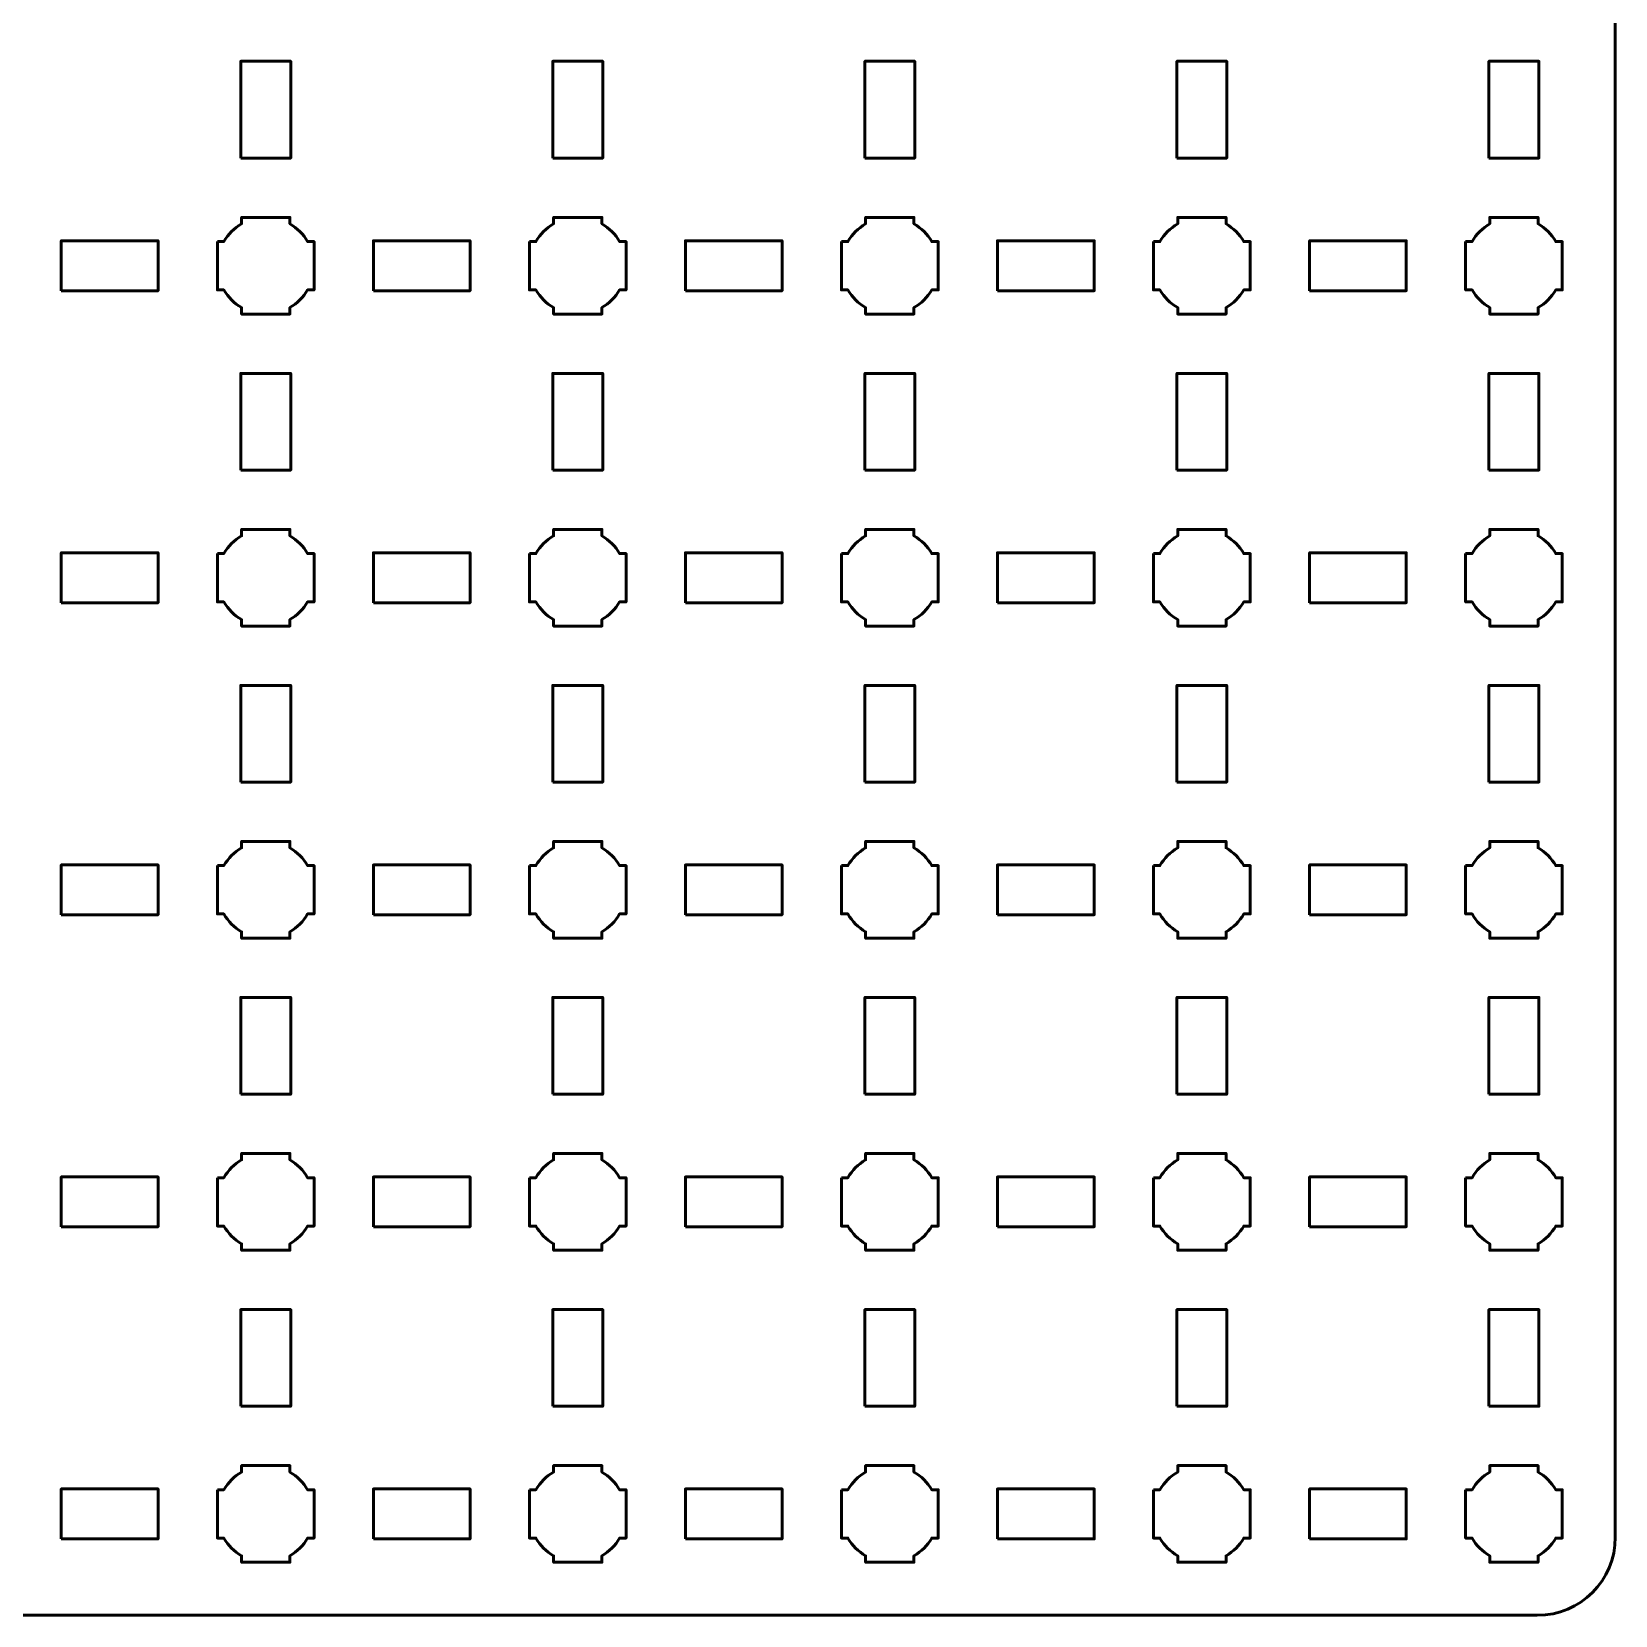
# Model space of a CAD drawing. Header units: centimetres. Extents: x -31.1 to 10.2, y -35.5 to 5.8.
# Drawn here: x 0 to 10.15, y -35.5 to -25.35 of the extents above; entities that cross this region are included whole.
import ezdxf

# ---------------------------------------------------------------- set-up
doc = ezdxf.new("R2010")
doc.units = ezdxf.units.CM
doc.header["$MEASUREMENT"] = 0
doc.layers.add('Layer 1', color=7, linetype='Continuous')

msp = doc.modelspace()

# ---------------------------------------------------------------- linework, layer by layer
at = {"layer": 'Layer 1', "color": 250, "lineweight": 53}
for points in [[(1.34, -26.16), (1.66, -26.16), (1.66, -25.54), (1.34, -25.54), (1.34, -26.16)], [(3.34, -26.16), (3.66, -26.16), (3.66, -25.54), (3.34, -25.54), (3.34, -26.16)], [(5.34, -26.16), (5.66, -26.16), (5.66, -25.54), (5.34, -25.54), (5.34, -26.16)], [(7.34, -26.16), (7.66, -26.16), (7.66, -25.54), (7.34, -25.54), (7.34, -26.16)], [(9.34, -26.16), (9.66, -26.16), (9.66, -25.54), (9.34, -25.54), (9.34, -26.16)], [(0.19, -27.01), (0.81, -27.01), (0.81, -26.69), (0.19, -26.69), (0.19, -27.01)], [(2.19, -27.01), (2.81, -27.01), (2.81, -26.69), (2.19, -26.69), (2.19, -27.01)], [(4.19, -27.01), (4.81, -27.01), (4.81, -26.69), (4.19, -26.69), (4.19, -27.01)], [(6.19, -27.01), (6.81, -27.01), (6.81, -26.69), (6.19, -26.69), (6.19, -27.01)], [(8.19, -27.01), (8.81, -27.01), (8.81, -26.69), (8.19, -26.69), (8.19, -27.01)], [(1.34, -28.16), (1.66, -28.16), (1.66, -27.54), (1.34, -27.54), (1.34, -28.16)], [(3.34, -28.16), (3.66, -28.16), (3.66, -27.54), (3.34, -27.54), (3.34, -28.16)], [(5.34, -28.16), (5.66, -28.16), (5.66, -27.54), (5.34, -27.54), (5.34, -28.16)], [(7.34, -28.16), (7.66, -28.16), (7.66, -27.54), (7.34, -27.54), (7.34, -28.16)], [(9.34, -28.16), (9.66, -28.16), (9.66, -27.54), (9.34, -27.54), (9.34, -28.16)], [(0.19, -29.01), (0.81, -29.01), (0.81, -28.69), (0.19, -28.69), (0.19, -29.01)], [(2.19, -29.01), (2.81, -29.01), (2.81, -28.69), (2.19, -28.69), (2.19, -29.01)], [(4.19, -29.01), (4.81, -29.01), (4.81, -28.69), (4.19, -28.69), (4.19, -29.01)], [(6.19, -29.01), (6.81, -29.01), (6.81, -28.69), (6.19, -28.69), (6.19, -29.01)], [(8.19, -29.01), (8.81, -29.01), (8.81, -28.69), (8.19, -28.69), (8.19, -29.01)], [(1.34, -30.16), (1.66, -30.16), (1.66, -29.54), (1.34, -29.54), (1.34, -30.16)], [(3.34, -30.16), (3.66, -30.16), (3.66, -29.54), (3.34, -29.54), (3.34, -30.16)], [(5.34, -30.16), (5.66, -30.16), (5.66, -29.54), (5.34, -29.54), (5.34, -30.16)], [(7.34, -30.16), (7.66, -30.16), (7.66, -29.54), (7.34, -29.54), (7.34, -30.16)], [(9.34, -30.16), (9.66, -30.16), (9.66, -29.54), (9.34, -29.54), (9.34, -30.16)], [(0.19, -31.01), (0.81, -31.01), (0.81, -30.69), (0.19, -30.69), (0.19, -31.01)], [(2.19, -31.01), (2.81, -31.01), (2.81, -30.69), (2.19, -30.69), (2.19, -31.01)], [(4.19, -31.01), (4.81, -31.01), (4.81, -30.69), (4.19, -30.69), (4.19, -31.01)], [(6.19, -31.01), (6.81, -31.01), (6.81, -30.69), (6.19, -30.69), (6.19, -31.01)], [(8.19, -31.01), (8.81, -31.01), (8.81, -30.69), (8.19, -30.69), (8.19, -31.01)], [(1.34, -32.16), (1.66, -32.16), (1.66, -31.54), (1.34, -31.54), (1.34, -32.16)], [(3.34, -32.16), (3.66, -32.16), (3.66, -31.54), (3.34, -31.54), (3.34, -32.16)], [(5.34, -32.16), (5.66, -32.16), (5.66, -31.54), (5.34, -31.54), (5.34, -32.16)], [(7.34, -32.16), (7.66, -32.16), (7.66, -31.54), (7.34, -31.54), (7.34, -32.16)], [(9.34, -32.16), (9.66, -32.16), (9.66, -31.54), (9.34, -31.54), (9.34, -32.16)], [(0.19, -33.01), (0.81, -33.01), (0.81, -32.69), (0.19, -32.69), (0.19, -33.01)], [(2.19, -33.01), (2.81, -33.01), (2.81, -32.69), (2.19, -32.69), (2.19, -33.01)], [(4.19, -33.01), (4.81, -33.01), (4.81, -32.69), (4.19, -32.69), (4.19, -33.01)], [(6.19, -33.01), (6.81, -33.01), (6.81, -32.69), (6.19, -32.69), (6.19, -33.01)], [(8.19, -33.01), (8.81, -33.01), (8.81, -32.69), (8.19, -32.69), (8.19, -33.01)], [(1.34, -34.16), (1.66, -34.16), (1.66, -33.54), (1.34, -33.54), (1.34, -34.16)], [(3.34, -34.16), (3.66, -34.16), (3.66, -33.54), (3.34, -33.54), (3.34, -34.16)], [(5.34, -34.16), (5.66, -34.16), (5.66, -33.54), (5.34, -33.54), (5.34, -34.16)], [(7.34, -34.16), (7.66, -34.16), (7.66, -33.54), (7.34, -33.54), (7.34, -34.16)], [(9.34, -34.16), (9.66, -34.16), (9.66, -33.54), (9.34, -33.54), (9.34, -34.16)], [(0.19, -35.01), (0.81, -35.01), (0.81, -34.69), (0.19, -34.69), (0.19, -35.01)], [(2.19, -35.01), (2.81, -35.01), (2.81, -34.69), (2.19, -34.69), (2.19, -35.01)], [(4.19, -35.01), (4.81, -35.01), (4.81, -34.69), (4.19, -34.69), (4.19, -35.01)], [(6.19, -35.01), (6.81, -35.01), (6.81, -34.69), (6.19, -34.69), (6.19, -35.01)], [(8.19, -35.01), (8.81, -35.01), (8.81, -34.69), (8.19, -34.69), (8.19, -35.01)]]:
    msp.add_lwpolyline(points, close=True, dxfattribs=at)
msp.add_open_spline([(-31.15, -35), (-31.15, -35), (-31.15, 5.3), (-31.15, 5.3), (-31.15, 5.3), (-31.15, 5.57609), (-30.92609, 5.8), (-30.65, 5.8), (-30.65, 5.8), (-30.65, 5.8), (9.65, 5.8), (9.65, 5.8), (9.65, 5.8), (9.92609, 5.8), (10.15, 5.57609), (10.15, 5.3), (10.15, 5.3), (10.15, 5.3), (10.15, -35), (10.15, -35), (10.15, -35), (10.15, -35.27609), (9.92609, -35.5), (9.65, -35.5), (9.65, -35.5), (9.65, -35.5), (-30.65, -35.5), (-30.65, -35.5), (-30.65, -35.5), (-30.92609, -35.5), (-31.15, -35.27609), (-31.15, -35)], degree=3, knots=[0, 0, 0, 0, 0.125, 0.125, 0.125, 0.125, 0.25, 0.25, 0.25, 0.25, 0.375, 0.375, 0.375, 0.375, 0.5, 0.5, 0.5, 0.5, 0.625, 0.625, 0.625, 0.625, 0.75, 0.75, 0.75, 0.75, 0.875, 0.875, 0.875, 0.875, 1, 1, 1, 1], dxfattribs=at)
at = {"layer": 'Layer 1', "lineweight": 53}
for points in [[(1.19, -26.695), (1.19, -26.695), (1.23149, -26.695), (1.23149, -26.695), (1.23149, -26.695), (1.25872, -26.64795), (1.29795, -26.60872), (1.345, -26.58149), (1.345, -26.58149), (1.345, -26.58149), (1.345, -26.54), (1.345, -26.54), (1.345, -26.54), (1.345, -26.54), (1.5, -26.54), (1.5, -26.54), (1.5, -26.54), (1.5, -26.54), (1.655, -26.54), (1.655, -26.54), (1.655, -26.54), (1.655, -26.54), (1.655, -26.58149), (1.655, -26.58149), (1.655, -26.58149), (1.70205, -26.60872), (1.74128, -26.64795), (1.76851, -26.695), (1.76851, -26.695), (1.76851, -26.695), (1.81, -26.695), (1.81, -26.695), (1.81, -26.695), (1.81, -26.695), (1.81, -26.85), (1.81, -26.85), (1.81, -26.85), (1.81, -26.85), (1.81, -27.005), (1.81, -27.005), (1.81, -27.005), (1.81, -27.005), (1.76851, -27.005), (1.76851, -27.005), (1.76851, -27.005), (1.74128, -27.05205), (1.70205, -27.09128), (1.655, -27.11851), (1.655, -27.11851), (1.655, -27.11851), (1.655, -27.16), (1.655, -27.16), (1.655, -27.16), (1.655, -27.16), (1.5, -27.16), (1.5, -27.16), (1.5, -27.16), (1.5, -27.16), (1.345, -27.16), (1.345, -27.16), (1.345, -27.16), (1.345, -27.16), (1.345, -27.11851), (1.345, -27.11851), (1.345, -27.11851), (1.29795, -27.09128), (1.25872, -27.05205), (1.23149, -27.005), (1.23149, -27.005), (1.23149, -27.005), (1.19, -27.005), (1.19, -27.005), (1.19, -27.005), (1.19, -27.005), (1.19, -26.85), (1.19, -26.85), (1.19, -26.85), (1.19, -26.85), (1.19, -26.695), (1.19, -26.695)], [(3.19, -26.695), (3.19, -26.695), (3.23149, -26.695), (3.23149, -26.695), (3.23149, -26.695), (3.25872, -26.64795), (3.29795, -26.60872), (3.345, -26.58149), (3.345, -26.58149), (3.345, -26.58149), (3.345, -26.54), (3.345, -26.54), (3.345, -26.54), (3.345, -26.54), (3.5, -26.54), (3.5, -26.54), (3.5, -26.54), (3.5, -26.54), (3.655, -26.54), (3.655, -26.54), (3.655, -26.54), (3.655, -26.54), (3.655, -26.58149), (3.655, -26.58149), (3.655, -26.58149), (3.70205, -26.60872), (3.74128, -26.64795), (3.76851, -26.695), (3.76851, -26.695), (3.76851, -26.695), (3.81, -26.695), (3.81, -26.695), (3.81, -26.695), (3.81, -26.695), (3.81, -26.85), (3.81, -26.85), (3.81, -26.85), (3.81, -26.85), (3.81, -27.005), (3.81, -27.005), (3.81, -27.005), (3.81, -27.005), (3.76851, -27.005), (3.76851, -27.005), (3.76851, -27.005), (3.74128, -27.05205), (3.70205, -27.09128), (3.655, -27.11851), (3.655, -27.11851), (3.655, -27.11851), (3.655, -27.16), (3.655, -27.16), (3.655, -27.16), (3.655, -27.16), (3.5, -27.16), (3.5, -27.16), (3.5, -27.16), (3.5, -27.16), (3.345, -27.16), (3.345, -27.16), (3.345, -27.16), (3.345, -27.16), (3.345, -27.11851), (3.345, -27.11851), (3.345, -27.11851), (3.29795, -27.09128), (3.25872, -27.05205), (3.23149, -27.005), (3.23149, -27.005), (3.23149, -27.005), (3.19, -27.005), (3.19, -27.005), (3.19, -27.005), (3.19, -27.005), (3.19, -26.85), (3.19, -26.85), (3.19, -26.85), (3.19, -26.85), (3.19, -26.695), (3.19, -26.695)], [(5.19, -26.695), (5.19, -26.695), (5.23149, -26.695), (5.23149, -26.695), (5.23149, -26.695), (5.25872, -26.64795), (5.29795, -26.60872), (5.345, -26.58149), (5.345, -26.58149), (5.345, -26.58149), (5.345, -26.54), (5.345, -26.54), (5.345, -26.54), (5.345, -26.54), (5.5, -26.54), (5.5, -26.54), (5.5, -26.54), (5.5, -26.54), (5.655, -26.54), (5.655, -26.54), (5.655, -26.54), (5.655, -26.54), (5.655, -26.58149), (5.655, -26.58149), (5.655, -26.58149), (5.70205, -26.60872), (5.74128, -26.64795), (5.76851, -26.695), (5.76851, -26.695), (5.76851, -26.695), (5.81, -26.695), (5.81, -26.695), (5.81, -26.695), (5.81, -26.695), (5.81, -26.85), (5.81, -26.85), (5.81, -26.85), (5.81, -26.85), (5.81, -27.005), (5.81, -27.005), (5.81, -27.005), (5.81, -27.005), (5.76851, -27.005), (5.76851, -27.005), (5.76851, -27.005), (5.74128, -27.05205), (5.70205, -27.09128), (5.655, -27.11851), (5.655, -27.11851), (5.655, -27.11851), (5.655, -27.16), (5.655, -27.16), (5.655, -27.16), (5.655, -27.16), (5.5, -27.16), (5.5, -27.16), (5.5, -27.16), (5.5, -27.16), (5.345, -27.16), (5.345, -27.16), (5.345, -27.16), (5.345, -27.16), (5.345, -27.11851), (5.345, -27.11851), (5.345, -27.11851), (5.29795, -27.09128), (5.25872, -27.05205), (5.23149, -27.005), (5.23149, -27.005), (5.23149, -27.005), (5.19, -27.005), (5.19, -27.005), (5.19, -27.005), (5.19, -27.005), (5.19, -26.85), (5.19, -26.85), (5.19, -26.85), (5.19, -26.85), (5.19, -26.695), (5.19, -26.695)], [(7.19, -26.695), (7.19, -26.695), (7.23149, -26.695), (7.23149, -26.695), (7.23149, -26.695), (7.25872, -26.64795), (7.29795, -26.60872), (7.345, -26.58149), (7.345, -26.58149), (7.345, -26.58149), (7.345, -26.54), (7.345, -26.54), (7.345, -26.54), (7.345, -26.54), (7.5, -26.54), (7.5, -26.54), (7.5, -26.54), (7.5, -26.54), (7.655, -26.54), (7.655, -26.54), (7.655, -26.54), (7.655, -26.54), (7.655, -26.58149), (7.655, -26.58149), (7.655, -26.58149), (7.70205, -26.60872), (7.74128, -26.64795), (7.76851, -26.695), (7.76851, -26.695), (7.76851, -26.695), (7.81, -26.695), (7.81, -26.695), (7.81, -26.695), (7.81, -26.695), (7.81, -26.85), (7.81, -26.85), (7.81, -26.85), (7.81, -26.85), (7.81, -27.005), (7.81, -27.005), (7.81, -27.005), (7.81, -27.005), (7.76851, -27.005), (7.76851, -27.005), (7.76851, -27.005), (7.74128, -27.05205), (7.70205, -27.09128), (7.655, -27.11851), (7.655, -27.11851), (7.655, -27.11851), (7.655, -27.16), (7.655, -27.16), (7.655, -27.16), (7.655, -27.16), (7.5, -27.16), (7.5, -27.16), (7.5, -27.16), (7.5, -27.16), (7.345, -27.16), (7.345, -27.16), (7.345, -27.16), (7.345, -27.16), (7.345, -27.11851), (7.345, -27.11851), (7.345, -27.11851), (7.29795, -27.09128), (7.25872, -27.05205), (7.23149, -27.005), (7.23149, -27.005), (7.23149, -27.005), (7.19, -27.005), (7.19, -27.005), (7.19, -27.005), (7.19, -27.005), (7.19, -26.85), (7.19, -26.85), (7.19, -26.85), (7.19, -26.85), (7.19, -26.695), (7.19, -26.695)], [(9.19, -26.695), (9.19, -26.695), (9.23149, -26.695), (9.23149, -26.695), (9.23149, -26.695), (9.25872, -26.64795), (9.29795, -26.60872), (9.345, -26.58149), (9.345, -26.58149), (9.345, -26.58149), (9.345, -26.54), (9.345, -26.54), (9.345, -26.54), (9.345, -26.54), (9.5, -26.54), (9.5, -26.54), (9.5, -26.54), (9.5, -26.54), (9.655, -26.54), (9.655, -26.54), (9.655, -26.54), (9.655, -26.54), (9.655, -26.58149), (9.655, -26.58149), (9.655, -26.58149), (9.70205, -26.60872), (9.74128, -26.64795), (9.76851, -26.695), (9.76851, -26.695), (9.76851, -26.695), (9.81, -26.695), (9.81, -26.695), (9.81, -26.695), (9.81, -26.695), (9.81, -26.85), (9.81, -26.85), (9.81, -26.85), (9.81, -26.85), (9.81, -27.005), (9.81, -27.005), (9.81, -27.005), (9.81, -27.005), (9.76851, -27.005), (9.76851, -27.005), (9.76851, -27.005), (9.74128, -27.05205), (9.70205, -27.09128), (9.655, -27.11851), (9.655, -27.11851), (9.655, -27.11851), (9.655, -27.16), (9.655, -27.16), (9.655, -27.16), (9.655, -27.16), (9.5, -27.16), (9.5, -27.16), (9.5, -27.16), (9.5, -27.16), (9.345, -27.16), (9.345, -27.16), (9.345, -27.16), (9.345, -27.16), (9.345, -27.11851), (9.345, -27.11851), (9.345, -27.11851), (9.29795, -27.09128), (9.25872, -27.05205), (9.23149, -27.005), (9.23149, -27.005), (9.23149, -27.005), (9.19, -27.005), (9.19, -27.005), (9.19, -27.005), (9.19, -27.005), (9.19, -26.85), (9.19, -26.85), (9.19, -26.85), (9.19, -26.85), (9.19, -26.695), (9.19, -26.695)], [(1.19, -28.695), (1.19, -28.695), (1.23149, -28.695), (1.23149, -28.695), (1.23149, -28.695), (1.25872, -28.64795), (1.29795, -28.60872), (1.345, -28.58149), (1.345, -28.58149), (1.345, -28.58149), (1.345, -28.54), (1.345, -28.54), (1.345, -28.54), (1.345, -28.54), (1.5, -28.54), (1.5, -28.54), (1.5, -28.54), (1.5, -28.54), (1.655, -28.54), (1.655, -28.54), (1.655, -28.54), (1.655, -28.54), (1.655, -28.58149), (1.655, -28.58149), (1.655, -28.58149), (1.70205, -28.60872), (1.74128, -28.64795), (1.76851, -28.695), (1.76851, -28.695), (1.76851, -28.695), (1.81, -28.695), (1.81, -28.695), (1.81, -28.695), (1.81, -28.695), (1.81, -28.85), (1.81, -28.85), (1.81, -28.85), (1.81, -28.85), (1.81, -29.005), (1.81, -29.005), (1.81, -29.005), (1.81, -29.005), (1.76851, -29.005), (1.76851, -29.005), (1.76851, -29.005), (1.74128, -29.05205), (1.70205, -29.09128), (1.655, -29.11851), (1.655, -29.11851), (1.655, -29.11851), (1.655, -29.16), (1.655, -29.16), (1.655, -29.16), (1.655, -29.16), (1.5, -29.16), (1.5, -29.16), (1.5, -29.16), (1.5, -29.16), (1.345, -29.16), (1.345, -29.16), (1.345, -29.16), (1.345, -29.16), (1.345, -29.11851), (1.345, -29.11851), (1.345, -29.11851), (1.29795, -29.09128), (1.25872, -29.05205), (1.23149, -29.005), (1.23149, -29.005), (1.23149, -29.005), (1.19, -29.005), (1.19, -29.005), (1.19, -29.005), (1.19, -29.005), (1.19, -28.85), (1.19, -28.85), (1.19, -28.85), (1.19, -28.85), (1.19, -28.695), (1.19, -28.695)], [(3.19, -28.695), (3.19, -28.695), (3.23149, -28.695), (3.23149, -28.695), (3.23149, -28.695), (3.25872, -28.64795), (3.29795, -28.60872), (3.345, -28.58149), (3.345, -28.58149), (3.345, -28.58149), (3.345, -28.54), (3.345, -28.54), (3.345, -28.54), (3.345, -28.54), (3.5, -28.54), (3.5, -28.54), (3.5, -28.54), (3.5, -28.54), (3.655, -28.54), (3.655, -28.54), (3.655, -28.54), (3.655, -28.54), (3.655, -28.58149), (3.655, -28.58149), (3.655, -28.58149), (3.70205, -28.60872), (3.74128, -28.64795), (3.76851, -28.695), (3.76851, -28.695), (3.76851, -28.695), (3.81, -28.695), (3.81, -28.695), (3.81, -28.695), (3.81, -28.695), (3.81, -28.85), (3.81, -28.85), (3.81, -28.85), (3.81, -28.85), (3.81, -29.005), (3.81, -29.005), (3.81, -29.005), (3.81, -29.005), (3.76851, -29.005), (3.76851, -29.005), (3.76851, -29.005), (3.74128, -29.05205), (3.70205, -29.09128), (3.655, -29.11851), (3.655, -29.11851), (3.655, -29.11851), (3.655, -29.16), (3.655, -29.16), (3.655, -29.16), (3.655, -29.16), (3.5, -29.16), (3.5, -29.16), (3.5, -29.16), (3.5, -29.16), (3.345, -29.16), (3.345, -29.16), (3.345, -29.16), (3.345, -29.16), (3.345, -29.11851), (3.345, -29.11851), (3.345, -29.11851), (3.29795, -29.09128), (3.25872, -29.05205), (3.23149, -29.005), (3.23149, -29.005), (3.23149, -29.005), (3.19, -29.005), (3.19, -29.005), (3.19, -29.005), (3.19, -29.005), (3.19, -28.85), (3.19, -28.85), (3.19, -28.85), (3.19, -28.85), (3.19, -28.695), (3.19, -28.695)], [(5.19, -28.695), (5.19, -28.695), (5.23149, -28.695), (5.23149, -28.695), (5.23149, -28.695), (5.25872, -28.64795), (5.29795, -28.60872), (5.345, -28.58149), (5.345, -28.58149), (5.345, -28.58149), (5.345, -28.54), (5.345, -28.54), (5.345, -28.54), (5.345, -28.54), (5.5, -28.54), (5.5, -28.54), (5.5, -28.54), (5.5, -28.54), (5.655, -28.54), (5.655, -28.54), (5.655, -28.54), (5.655, -28.54), (5.655, -28.58149), (5.655, -28.58149), (5.655, -28.58149), (5.70205, -28.60872), (5.74128, -28.64795), (5.76851, -28.695), (5.76851, -28.695), (5.76851, -28.695), (5.81, -28.695), (5.81, -28.695), (5.81, -28.695), (5.81, -28.695), (5.81, -28.85), (5.81, -28.85), (5.81, -28.85), (5.81, -28.85), (5.81, -29.005), (5.81, -29.005), (5.81, -29.005), (5.81, -29.005), (5.76851, -29.005), (5.76851, -29.005), (5.76851, -29.005), (5.74128, -29.05205), (5.70205, -29.09128), (5.655, -29.11851), (5.655, -29.11851), (5.655, -29.11851), (5.655, -29.16), (5.655, -29.16), (5.655, -29.16), (5.655, -29.16), (5.5, -29.16), (5.5, -29.16), (5.5, -29.16), (5.5, -29.16), (5.345, -29.16), (5.345, -29.16), (5.345, -29.16), (5.345, -29.16), (5.345, -29.11851), (5.345, -29.11851), (5.345, -29.11851), (5.29795, -29.09128), (5.25872, -29.05205), (5.23149, -29.005), (5.23149, -29.005), (5.23149, -29.005), (5.19, -29.005), (5.19, -29.005), (5.19, -29.005), (5.19, -29.005), (5.19, -28.85), (5.19, -28.85), (5.19, -28.85), (5.19, -28.85), (5.19, -28.695), (5.19, -28.695)], [(7.19, -28.695), (7.19, -28.695), (7.23149, -28.695), (7.23149, -28.695), (7.23149, -28.695), (7.25872, -28.64795), (7.29795, -28.60872), (7.345, -28.58149), (7.345, -28.58149), (7.345, -28.58149), (7.345, -28.54), (7.345, -28.54), (7.345, -28.54), (7.345, -28.54), (7.5, -28.54), (7.5, -28.54), (7.5, -28.54), (7.5, -28.54), (7.655, -28.54), (7.655, -28.54), (7.655, -28.54), (7.655, -28.54), (7.655, -28.58149), (7.655, -28.58149), (7.655, -28.58149), (7.70205, -28.60872), (7.74128, -28.64795), (7.76851, -28.695), (7.76851, -28.695), (7.76851, -28.695), (7.81, -28.695), (7.81, -28.695), (7.81, -28.695), (7.81, -28.695), (7.81, -28.85), (7.81, -28.85), (7.81, -28.85), (7.81, -28.85), (7.81, -29.005), (7.81, -29.005), (7.81, -29.005), (7.81, -29.005), (7.76851, -29.005), (7.76851, -29.005), (7.76851, -29.005), (7.74128, -29.05205), (7.70205, -29.09128), (7.655, -29.11851), (7.655, -29.11851), (7.655, -29.11851), (7.655, -29.16), (7.655, -29.16), (7.655, -29.16), (7.655, -29.16), (7.5, -29.16), (7.5, -29.16), (7.5, -29.16), (7.5, -29.16), (7.345, -29.16), (7.345, -29.16), (7.345, -29.16), (7.345, -29.16), (7.345, -29.11851), (7.345, -29.11851), (7.345, -29.11851), (7.29795, -29.09128), (7.25872, -29.05205), (7.23149, -29.005), (7.23149, -29.005), (7.23149, -29.005), (7.19, -29.005), (7.19, -29.005), (7.19, -29.005), (7.19, -29.005), (7.19, -28.85), (7.19, -28.85), (7.19, -28.85), (7.19, -28.85), (7.19, -28.695), (7.19, -28.695)], [(9.19, -28.695), (9.19, -28.695), (9.23149, -28.695), (9.23149, -28.695), (9.23149, -28.695), (9.25872, -28.64795), (9.29795, -28.60872), (9.345, -28.58149), (9.345, -28.58149), (9.345, -28.58149), (9.345, -28.54), (9.345, -28.54), (9.345, -28.54), (9.345, -28.54), (9.5, -28.54), (9.5, -28.54), (9.5, -28.54), (9.5, -28.54), (9.655, -28.54), (9.655, -28.54), (9.655, -28.54), (9.655, -28.54), (9.655, -28.58149), (9.655, -28.58149), (9.655, -28.58149), (9.70205, -28.60872), (9.74128, -28.64795), (9.76851, -28.695), (9.76851, -28.695), (9.76851, -28.695), (9.81, -28.695), (9.81, -28.695), (9.81, -28.695), (9.81, -28.695), (9.81, -28.85), (9.81, -28.85), (9.81, -28.85), (9.81, -28.85), (9.81, -29.005), (9.81, -29.005), (9.81, -29.005), (9.81, -29.005), (9.76851, -29.005), (9.76851, -29.005), (9.76851, -29.005), (9.74128, -29.05205), (9.70205, -29.09128), (9.655, -29.11851), (9.655, -29.11851), (9.655, -29.11851), (9.655, -29.16), (9.655, -29.16), (9.655, -29.16), (9.655, -29.16), (9.5, -29.16), (9.5, -29.16), (9.5, -29.16), (9.5, -29.16), (9.345, -29.16), (9.345, -29.16), (9.345, -29.16), (9.345, -29.16), (9.345, -29.11851), (9.345, -29.11851), (9.345, -29.11851), (9.29795, -29.09128), (9.25872, -29.05205), (9.23149, -29.005), (9.23149, -29.005), (9.23149, -29.005), (9.19, -29.005), (9.19, -29.005), (9.19, -29.005), (9.19, -29.005), (9.19, -28.85), (9.19, -28.85), (9.19, -28.85), (9.19, -28.85), (9.19, -28.695), (9.19, -28.695)], [(1.19, -30.695), (1.19, -30.695), (1.23149, -30.695), (1.23149, -30.695), (1.23149, -30.695), (1.25872, -30.64795), (1.29795, -30.60872), (1.345, -30.58149), (1.345, -30.58149), (1.345, -30.58149), (1.345, -30.54), (1.345, -30.54), (1.345, -30.54), (1.345, -30.54), (1.5, -30.54), (1.5, -30.54), (1.5, -30.54), (1.5, -30.54), (1.655, -30.54), (1.655, -30.54), (1.655, -30.54), (1.655, -30.54), (1.655, -30.58149), (1.655, -30.58149), (1.655, -30.58149), (1.70205, -30.60872), (1.74128, -30.64795), (1.76851, -30.695), (1.76851, -30.695), (1.76851, -30.695), (1.81, -30.695), (1.81, -30.695), (1.81, -30.695), (1.81, -30.695), (1.81, -30.85), (1.81, -30.85), (1.81, -30.85), (1.81, -30.85), (1.81, -31.005), (1.81, -31.005), (1.81, -31.005), (1.81, -31.005), (1.76851, -31.005), (1.76851, -31.005), (1.76851, -31.005), (1.74128, -31.05205), (1.70205, -31.09128), (1.655, -31.11851), (1.655, -31.11851), (1.655, -31.11851), (1.655, -31.16), (1.655, -31.16), (1.655, -31.16), (1.655, -31.16), (1.5, -31.16), (1.5, -31.16), (1.5, -31.16), (1.5, -31.16), (1.345, -31.16), (1.345, -31.16), (1.345, -31.16), (1.345, -31.16), (1.345, -31.11851), (1.345, -31.11851), (1.345, -31.11851), (1.29795, -31.09128), (1.25872, -31.05205), (1.23149, -31.005), (1.23149, -31.005), (1.23149, -31.005), (1.19, -31.005), (1.19, -31.005), (1.19, -31.005), (1.19, -31.005), (1.19, -30.85), (1.19, -30.85), (1.19, -30.85), (1.19, -30.85), (1.19, -30.695), (1.19, -30.695)], [(3.19, -30.695), (3.19, -30.695), (3.23149, -30.695), (3.23149, -30.695), (3.23149, -30.695), (3.25872, -30.64795), (3.29795, -30.60872), (3.345, -30.58149), (3.345, -30.58149), (3.345, -30.58149), (3.345, -30.54), (3.345, -30.54), (3.345, -30.54), (3.345, -30.54), (3.5, -30.54), (3.5, -30.54), (3.5, -30.54), (3.5, -30.54), (3.655, -30.54), (3.655, -30.54), (3.655, -30.54), (3.655, -30.54), (3.655, -30.58149), (3.655, -30.58149), (3.655, -30.58149), (3.70205, -30.60872), (3.74128, -30.64795), (3.76851, -30.695), (3.76851, -30.695), (3.76851, -30.695), (3.81, -30.695), (3.81, -30.695), (3.81, -30.695), (3.81, -30.695), (3.81, -30.85), (3.81, -30.85), (3.81, -30.85), (3.81, -30.85), (3.81, -31.005), (3.81, -31.005), (3.81, -31.005), (3.81, -31.005), (3.76851, -31.005), (3.76851, -31.005), (3.76851, -31.005), (3.74128, -31.05205), (3.70205, -31.09128), (3.655, -31.11851), (3.655, -31.11851), (3.655, -31.11851), (3.655, -31.16), (3.655, -31.16), (3.655, -31.16), (3.655, -31.16), (3.5, -31.16), (3.5, -31.16), (3.5, -31.16), (3.5, -31.16), (3.345, -31.16), (3.345, -31.16), (3.345, -31.16), (3.345, -31.16), (3.345, -31.11851), (3.345, -31.11851), (3.345, -31.11851), (3.29795, -31.09128), (3.25872, -31.05205), (3.23149, -31.005), (3.23149, -31.005), (3.23149, -31.005), (3.19, -31.005), (3.19, -31.005), (3.19, -31.005), (3.19, -31.005), (3.19, -30.85), (3.19, -30.85), (3.19, -30.85), (3.19, -30.85), (3.19, -30.695), (3.19, -30.695)], [(5.19, -30.695), (5.19, -30.695), (5.23149, -30.695), (5.23149, -30.695), (5.23149, -30.695), (5.25872, -30.64795), (5.29795, -30.60872), (5.345, -30.58149), (5.345, -30.58149), (5.345, -30.58149), (5.345, -30.54), (5.345, -30.54), (5.345, -30.54), (5.345, -30.54), (5.5, -30.54), (5.5, -30.54), (5.5, -30.54), (5.5, -30.54), (5.655, -30.54), (5.655, -30.54), (5.655, -30.54), (5.655, -30.54), (5.655, -30.58149), (5.655, -30.58149), (5.655, -30.58149), (5.70205, -30.60872), (5.74128, -30.64795), (5.76851, -30.695), (5.76851, -30.695), (5.76851, -30.695), (5.81, -30.695), (5.81, -30.695), (5.81, -30.695), (5.81, -30.695), (5.81, -30.85), (5.81, -30.85), (5.81, -30.85), (5.81, -30.85), (5.81, -31.005), (5.81, -31.005), (5.81, -31.005), (5.81, -31.005), (5.76851, -31.005), (5.76851, -31.005), (5.76851, -31.005), (5.74128, -31.05205), (5.70205, -31.09128), (5.655, -31.11851), (5.655, -31.11851), (5.655, -31.11851), (5.655, -31.16), (5.655, -31.16), (5.655, -31.16), (5.655, -31.16), (5.5, -31.16), (5.5, -31.16), (5.5, -31.16), (5.5, -31.16), (5.345, -31.16), (5.345, -31.16), (5.345, -31.16), (5.345, -31.16), (5.345, -31.11851), (5.345, -31.11851), (5.345, -31.11851), (5.29795, -31.09128), (5.25872, -31.05205), (5.23149, -31.005), (5.23149, -31.005), (5.23149, -31.005), (5.19, -31.005), (5.19, -31.005), (5.19, -31.005), (5.19, -31.005), (5.19, -30.85), (5.19, -30.85), (5.19, -30.85), (5.19, -30.85), (5.19, -30.695), (5.19, -30.695)], [(7.19, -30.695), (7.19, -30.695), (7.23149, -30.695), (7.23149, -30.695), (7.23149, -30.695), (7.25872, -30.64795), (7.29795, -30.60872), (7.345, -30.58149), (7.345, -30.58149), (7.345, -30.58149), (7.345, -30.54), (7.345, -30.54), (7.345, -30.54), (7.345, -30.54), (7.5, -30.54), (7.5, -30.54), (7.5, -30.54), (7.5, -30.54), (7.655, -30.54), (7.655, -30.54), (7.655, -30.54), (7.655, -30.54), (7.655, -30.58149), (7.655, -30.58149), (7.655, -30.58149), (7.70205, -30.60872), (7.74128, -30.64795), (7.76851, -30.695), (7.76851, -30.695), (7.76851, -30.695), (7.81, -30.695), (7.81, -30.695), (7.81, -30.695), (7.81, -30.695), (7.81, -30.85), (7.81, -30.85), (7.81, -30.85), (7.81, -30.85), (7.81, -31.005), (7.81, -31.005), (7.81, -31.005), (7.81, -31.005), (7.76851, -31.005), (7.76851, -31.005), (7.76851, -31.005), (7.74128, -31.05205), (7.70205, -31.09128), (7.655, -31.11851), (7.655, -31.11851), (7.655, -31.11851), (7.655, -31.16), (7.655, -31.16), (7.655, -31.16), (7.655, -31.16), (7.5, -31.16), (7.5, -31.16), (7.5, -31.16), (7.5, -31.16), (7.345, -31.16), (7.345, -31.16), (7.345, -31.16), (7.345, -31.16), (7.345, -31.11851), (7.345, -31.11851), (7.345, -31.11851), (7.29795, -31.09128), (7.25872, -31.05205), (7.23149, -31.005), (7.23149, -31.005), (7.23149, -31.005), (7.19, -31.005), (7.19, -31.005), (7.19, -31.005), (7.19, -31.005), (7.19, -30.85), (7.19, -30.85), (7.19, -30.85), (7.19, -30.85), (7.19, -30.695), (7.19, -30.695)], [(9.19, -30.695), (9.19, -30.695), (9.23149, -30.695), (9.23149, -30.695), (9.23149, -30.695), (9.25872, -30.64795), (9.29795, -30.60872), (9.345, -30.58149), (9.345, -30.58149), (9.345, -30.58149), (9.345, -30.54), (9.345, -30.54), (9.345, -30.54), (9.345, -30.54), (9.5, -30.54), (9.5, -30.54), (9.5, -30.54), (9.5, -30.54), (9.655, -30.54), (9.655, -30.54), (9.655, -30.54), (9.655, -30.54), (9.655, -30.58149), (9.655, -30.58149), (9.655, -30.58149), (9.70205, -30.60872), (9.74128, -30.64795), (9.76851, -30.695), (9.76851, -30.695), (9.76851, -30.695), (9.81, -30.695), (9.81, -30.695), (9.81, -30.695), (9.81, -30.695), (9.81, -30.85), (9.81, -30.85), (9.81, -30.85), (9.81, -30.85), (9.81, -31.005), (9.81, -31.005), (9.81, -31.005), (9.81, -31.005), (9.76851, -31.005), (9.76851, -31.005), (9.76851, -31.005), (9.74128, -31.05205), (9.70205, -31.09128), (9.655, -31.11851), (9.655, -31.11851), (9.655, -31.11851), (9.655, -31.16), (9.655, -31.16), (9.655, -31.16), (9.655, -31.16), (9.5, -31.16), (9.5, -31.16), (9.5, -31.16), (9.5, -31.16), (9.345, -31.16), (9.345, -31.16), (9.345, -31.16), (9.345, -31.16), (9.345, -31.11851), (9.345, -31.11851), (9.345, -31.11851), (9.29795, -31.09128), (9.25872, -31.05205), (9.23149, -31.005), (9.23149, -31.005), (9.23149, -31.005), (9.19, -31.005), (9.19, -31.005), (9.19, -31.005), (9.19, -31.005), (9.19, -30.85), (9.19, -30.85), (9.19, -30.85), (9.19, -30.85), (9.19, -30.695), (9.19, -30.695)], [(1.19, -32.695), (1.19, -32.695), (1.23149, -32.695), (1.23149, -32.695), (1.23149, -32.695), (1.25872, -32.64795), (1.29795, -32.60872), (1.345, -32.58149), (1.345, -32.58149), (1.345, -32.58149), (1.345, -32.54), (1.345, -32.54), (1.345, -32.54), (1.345, -32.54), (1.5, -32.54), (1.5, -32.54), (1.5, -32.54), (1.5, -32.54), (1.655, -32.54), (1.655, -32.54), (1.655, -32.54), (1.655, -32.54), (1.655, -32.58149), (1.655, -32.58149), (1.655, -32.58149), (1.70205, -32.60872), (1.74128, -32.64795), (1.76851, -32.695), (1.76851, -32.695), (1.76851, -32.695), (1.81, -32.695), (1.81, -32.695), (1.81, -32.695), (1.81, -32.695), (1.81, -32.85), (1.81, -32.85), (1.81, -32.85), (1.81, -32.85), (1.81, -33.005), (1.81, -33.005), (1.81, -33.005), (1.81, -33.005), (1.76851, -33.005), (1.76851, -33.005), (1.76851, -33.005), (1.74128, -33.05205), (1.70205, -33.09128), (1.655, -33.11851), (1.655, -33.11851), (1.655, -33.11851), (1.655, -33.16), (1.655, -33.16), (1.655, -33.16), (1.655, -33.16), (1.5, -33.16), (1.5, -33.16), (1.5, -33.16), (1.5, -33.16), (1.345, -33.16), (1.345, -33.16), (1.345, -33.16), (1.345, -33.16), (1.345, -33.11851), (1.345, -33.11851), (1.345, -33.11851), (1.29795, -33.09128), (1.25872, -33.05205), (1.23149, -33.005), (1.23149, -33.005), (1.23149, -33.005), (1.19, -33.005), (1.19, -33.005), (1.19, -33.005), (1.19, -33.005), (1.19, -32.85), (1.19, -32.85), (1.19, -32.85), (1.19, -32.85), (1.19, -32.695), (1.19, -32.695)], [(3.19, -32.695), (3.19, -32.695), (3.23149, -32.695), (3.23149, -32.695), (3.23149, -32.695), (3.25872, -32.64795), (3.29795, -32.60872), (3.345, -32.58149), (3.345, -32.58149), (3.345, -32.58149), (3.345, -32.54), (3.345, -32.54), (3.345, -32.54), (3.345, -32.54), (3.5, -32.54), (3.5, -32.54), (3.5, -32.54), (3.5, -32.54), (3.655, -32.54), (3.655, -32.54), (3.655, -32.54), (3.655, -32.54), (3.655, -32.58149), (3.655, -32.58149), (3.655, -32.58149), (3.70205, -32.60872), (3.74128, -32.64795), (3.76851, -32.695), (3.76851, -32.695), (3.76851, -32.695), (3.81, -32.695), (3.81, -32.695), (3.81, -32.695), (3.81, -32.695), (3.81, -32.85), (3.81, -32.85), (3.81, -32.85), (3.81, -32.85), (3.81, -33.005), (3.81, -33.005), (3.81, -33.005), (3.81, -33.005), (3.76851, -33.005), (3.76851, -33.005), (3.76851, -33.005), (3.74128, -33.05205), (3.70205, -33.09128), (3.655, -33.11851), (3.655, -33.11851), (3.655, -33.11851), (3.655, -33.16), (3.655, -33.16), (3.655, -33.16), (3.655, -33.16), (3.5, -33.16), (3.5, -33.16), (3.5, -33.16), (3.5, -33.16), (3.345, -33.16), (3.345, -33.16), (3.345, -33.16), (3.345, -33.16), (3.345, -33.11851), (3.345, -33.11851), (3.345, -33.11851), (3.29795, -33.09128), (3.25872, -33.05205), (3.23149, -33.005), (3.23149, -33.005), (3.23149, -33.005), (3.19, -33.005), (3.19, -33.005), (3.19, -33.005), (3.19, -33.005), (3.19, -32.85), (3.19, -32.85), (3.19, -32.85), (3.19, -32.85), (3.19, -32.695), (3.19, -32.695)], [(5.19, -32.695), (5.19, -32.695), (5.23149, -32.695), (5.23149, -32.695), (5.23149, -32.695), (5.25872, -32.64795), (5.29795, -32.60872), (5.345, -32.58149), (5.345, -32.58149), (5.345, -32.58149), (5.345, -32.54), (5.345, -32.54), (5.345, -32.54), (5.345, -32.54), (5.5, -32.54), (5.5, -32.54), (5.5, -32.54), (5.5, -32.54), (5.655, -32.54), (5.655, -32.54), (5.655, -32.54), (5.655, -32.54), (5.655, -32.58149), (5.655, -32.58149), (5.655, -32.58149), (5.70205, -32.60872), (5.74128, -32.64795), (5.76851, -32.695), (5.76851, -32.695), (5.76851, -32.695), (5.81, -32.695), (5.81, -32.695), (5.81, -32.695), (5.81, -32.695), (5.81, -32.85), (5.81, -32.85), (5.81, -32.85), (5.81, -32.85), (5.81, -33.005), (5.81, -33.005), (5.81, -33.005), (5.81, -33.005), (5.76851, -33.005), (5.76851, -33.005), (5.76851, -33.005), (5.74128, -33.05205), (5.70205, -33.09128), (5.655, -33.11851), (5.655, -33.11851), (5.655, -33.11851), (5.655, -33.16), (5.655, -33.16), (5.655, -33.16), (5.655, -33.16), (5.5, -33.16), (5.5, -33.16), (5.5, -33.16), (5.5, -33.16), (5.345, -33.16), (5.345, -33.16), (5.345, -33.16), (5.345, -33.16), (5.345, -33.11851), (5.345, -33.11851), (5.345, -33.11851), (5.29795, -33.09128), (5.25872, -33.05205), (5.23149, -33.005), (5.23149, -33.005), (5.23149, -33.005), (5.19, -33.005), (5.19, -33.005), (5.19, -33.005), (5.19, -33.005), (5.19, -32.85), (5.19, -32.85), (5.19, -32.85), (5.19, -32.85), (5.19, -32.695), (5.19, -32.695)], [(7.19, -32.695), (7.19, -32.695), (7.23149, -32.695), (7.23149, -32.695), (7.23149, -32.695), (7.25872, -32.64795), (7.29795, -32.60872), (7.345, -32.58149), (7.345, -32.58149), (7.345, -32.58149), (7.345, -32.54), (7.345, -32.54), (7.345, -32.54), (7.345, -32.54), (7.5, -32.54), (7.5, -32.54), (7.5, -32.54), (7.5, -32.54), (7.655, -32.54), (7.655, -32.54), (7.655, -32.54), (7.655, -32.54), (7.655, -32.58149), (7.655, -32.58149), (7.655, -32.58149), (7.70205, -32.60872), (7.74128, -32.64795), (7.76851, -32.695), (7.76851, -32.695), (7.76851, -32.695), (7.81, -32.695), (7.81, -32.695), (7.81, -32.695), (7.81, -32.695), (7.81, -32.85), (7.81, -32.85), (7.81, -32.85), (7.81, -32.85), (7.81, -33.005), (7.81, -33.005), (7.81, -33.005), (7.81, -33.005), (7.76851, -33.005), (7.76851, -33.005), (7.76851, -33.005), (7.74128, -33.05205), (7.70205, -33.09128), (7.655, -33.11851), (7.655, -33.11851), (7.655, -33.11851), (7.655, -33.16), (7.655, -33.16), (7.655, -33.16), (7.655, -33.16), (7.5, -33.16), (7.5, -33.16), (7.5, -33.16), (7.5, -33.16), (7.345, -33.16), (7.345, -33.16), (7.345, -33.16), (7.345, -33.16), (7.345, -33.11851), (7.345, -33.11851), (7.345, -33.11851), (7.29795, -33.09128), (7.25872, -33.05205), (7.23149, -33.005), (7.23149, -33.005), (7.23149, -33.005), (7.19, -33.005), (7.19, -33.005), (7.19, -33.005), (7.19, -33.005), (7.19, -32.85), (7.19, -32.85), (7.19, -32.85), (7.19, -32.85), (7.19, -32.695), (7.19, -32.695)], [(9.19, -32.695), (9.19, -32.695), (9.23149, -32.695), (9.23149, -32.695), (9.23149, -32.695), (9.25872, -32.64795), (9.29795, -32.60872), (9.345, -32.58149), (9.345, -32.58149), (9.345, -32.58149), (9.345, -32.54), (9.345, -32.54), (9.345, -32.54), (9.345, -32.54), (9.5, -32.54), (9.5, -32.54), (9.5, -32.54), (9.5, -32.54), (9.655, -32.54), (9.655, -32.54), (9.655, -32.54), (9.655, -32.54), (9.655, -32.58149), (9.655, -32.58149), (9.655, -32.58149), (9.70205, -32.60872), (9.74128, -32.64795), (9.76851, -32.695), (9.76851, -32.695), (9.76851, -32.695), (9.81, -32.695), (9.81, -32.695), (9.81, -32.695), (9.81, -32.695), (9.81, -32.85), (9.81, -32.85), (9.81, -32.85), (9.81, -32.85), (9.81, -33.005), (9.81, -33.005), (9.81, -33.005), (9.81, -33.005), (9.76851, -33.005), (9.76851, -33.005), (9.76851, -33.005), (9.74128, -33.05205), (9.70205, -33.09128), (9.655, -33.11851), (9.655, -33.11851), (9.655, -33.11851), (9.655, -33.16), (9.655, -33.16), (9.655, -33.16), (9.655, -33.16), (9.5, -33.16), (9.5, -33.16), (9.5, -33.16), (9.5, -33.16), (9.345, -33.16), (9.345, -33.16), (9.345, -33.16), (9.345, -33.16), (9.345, -33.11851), (9.345, -33.11851), (9.345, -33.11851), (9.29795, -33.09128), (9.25872, -33.05205), (9.23149, -33.005), (9.23149, -33.005), (9.23149, -33.005), (9.19, -33.005), (9.19, -33.005), (9.19, -33.005), (9.19, -33.005), (9.19, -32.85), (9.19, -32.85), (9.19, -32.85), (9.19, -32.85), (9.19, -32.695), (9.19, -32.695)], [(1.19, -34.695), (1.19, -34.695), (1.23149, -34.695), (1.23149, -34.695), (1.23149, -34.695), (1.25872, -34.64795), (1.29795, -34.60872), (1.345, -34.58149), (1.345, -34.58149), (1.345, -34.58149), (1.345, -34.54), (1.345, -34.54), (1.345, -34.54), (1.345, -34.54), (1.5, -34.54), (1.5, -34.54), (1.5, -34.54), (1.5, -34.54), (1.655, -34.54), (1.655, -34.54), (1.655, -34.54), (1.655, -34.54), (1.655, -34.58149), (1.655, -34.58149), (1.655, -34.58149), (1.70205, -34.60872), (1.74128, -34.64795), (1.76851, -34.695), (1.76851, -34.695), (1.76851, -34.695), (1.81, -34.695), (1.81, -34.695), (1.81, -34.695), (1.81, -34.695), (1.81, -34.85), (1.81, -34.85), (1.81, -34.85), (1.81, -34.85), (1.81, -35.005), (1.81, -35.005), (1.81, -35.005), (1.81, -35.005), (1.76851, -35.005), (1.76851, -35.005), (1.76851, -35.005), (1.74128, -35.05205), (1.70205, -35.09128), (1.655, -35.11851), (1.655, -35.11851), (1.655, -35.11851), (1.655, -35.16), (1.655, -35.16), (1.655, -35.16), (1.655, -35.16), (1.5, -35.16), (1.5, -35.16), (1.5, -35.16), (1.5, -35.16), (1.345, -35.16), (1.345, -35.16), (1.345, -35.16), (1.345, -35.16), (1.345, -35.11851), (1.345, -35.11851), (1.345, -35.11851), (1.29795, -35.09128), (1.25872, -35.05205), (1.23149, -35.005), (1.23149, -35.005), (1.23149, -35.005), (1.19, -35.005), (1.19, -35.005), (1.19, -35.005), (1.19, -35.005), (1.19, -34.85), (1.19, -34.85), (1.19, -34.85), (1.19, -34.85), (1.19, -34.695), (1.19, -34.695)], [(3.19, -34.695), (3.19, -34.695), (3.23149, -34.695), (3.23149, -34.695), (3.23149, -34.695), (3.25872, -34.64795), (3.29795, -34.60872), (3.345, -34.58149), (3.345, -34.58149), (3.345, -34.58149), (3.345, -34.54), (3.345, -34.54), (3.345, -34.54), (3.345, -34.54), (3.5, -34.54), (3.5, -34.54), (3.5, -34.54), (3.5, -34.54), (3.655, -34.54), (3.655, -34.54), (3.655, -34.54), (3.655, -34.54), (3.655, -34.58149), (3.655, -34.58149), (3.655, -34.58149), (3.70205, -34.60872), (3.74128, -34.64795), (3.76851, -34.695), (3.76851, -34.695), (3.76851, -34.695), (3.81, -34.695), (3.81, -34.695), (3.81, -34.695), (3.81, -34.695), (3.81, -34.85), (3.81, -34.85), (3.81, -34.85), (3.81, -34.85), (3.81, -35.005), (3.81, -35.005), (3.81, -35.005), (3.81, -35.005), (3.76851, -35.005), (3.76851, -35.005), (3.76851, -35.005), (3.74128, -35.05205), (3.70205, -35.09128), (3.655, -35.11851), (3.655, -35.11851), (3.655, -35.11851), (3.655, -35.16), (3.655, -35.16), (3.655, -35.16), (3.655, -35.16), (3.5, -35.16), (3.5, -35.16), (3.5, -35.16), (3.5, -35.16), (3.345, -35.16), (3.345, -35.16), (3.345, -35.16), (3.345, -35.16), (3.345, -35.11851), (3.345, -35.11851), (3.345, -35.11851), (3.29795, -35.09128), (3.25872, -35.05205), (3.23149, -35.005), (3.23149, -35.005), (3.23149, -35.005), (3.19, -35.005), (3.19, -35.005), (3.19, -35.005), (3.19, -35.005), (3.19, -34.85), (3.19, -34.85), (3.19, -34.85), (3.19, -34.85), (3.19, -34.695), (3.19, -34.695)], [(5.19, -34.695), (5.19, -34.695), (5.23149, -34.695), (5.23149, -34.695), (5.23149, -34.695), (5.25872, -34.64795), (5.29795, -34.60872), (5.345, -34.58149), (5.345, -34.58149), (5.345, -34.58149), (5.345, -34.54), (5.345, -34.54), (5.345, -34.54), (5.345, -34.54), (5.5, -34.54), (5.5, -34.54), (5.5, -34.54), (5.5, -34.54), (5.655, -34.54), (5.655, -34.54), (5.655, -34.54), (5.655, -34.54), (5.655, -34.58149), (5.655, -34.58149), (5.655, -34.58149), (5.70205, -34.60872), (5.74128, -34.64795), (5.76851, -34.695), (5.76851, -34.695), (5.76851, -34.695), (5.81, -34.695), (5.81, -34.695), (5.81, -34.695), (5.81, -34.695), (5.81, -34.85), (5.81, -34.85), (5.81, -34.85), (5.81, -34.85), (5.81, -35.005), (5.81, -35.005), (5.81, -35.005), (5.81, -35.005), (5.76851, -35.005), (5.76851, -35.005), (5.76851, -35.005), (5.74128, -35.05205), (5.70205, -35.09128), (5.655, -35.11851), (5.655, -35.11851), (5.655, -35.11851), (5.655, -35.16), (5.655, -35.16), (5.655, -35.16), (5.655, -35.16), (5.5, -35.16), (5.5, -35.16), (5.5, -35.16), (5.5, -35.16), (5.345, -35.16), (5.345, -35.16), (5.345, -35.16), (5.345, -35.16), (5.345, -35.11851), (5.345, -35.11851), (5.345, -35.11851), (5.29795, -35.09128), (5.25872, -35.05205), (5.23149, -35.005), (5.23149, -35.005), (5.23149, -35.005), (5.19, -35.005), (5.19, -35.005), (5.19, -35.005), (5.19, -35.005), (5.19, -34.85), (5.19, -34.85), (5.19, -34.85), (5.19, -34.85), (5.19, -34.695), (5.19, -34.695)], [(7.19, -34.695), (7.19, -34.695), (7.23149, -34.695), (7.23149, -34.695), (7.23149, -34.695), (7.25872, -34.64795), (7.29795, -34.60872), (7.345, -34.58149), (7.345, -34.58149), (7.345, -34.58149), (7.345, -34.54), (7.345, -34.54), (7.345, -34.54), (7.345, -34.54), (7.5, -34.54), (7.5, -34.54), (7.5, -34.54), (7.5, -34.54), (7.655, -34.54), (7.655, -34.54), (7.655, -34.54), (7.655, -34.54), (7.655, -34.58149), (7.655, -34.58149), (7.655, -34.58149), (7.70205, -34.60872), (7.74128, -34.64795), (7.76851, -34.695), (7.76851, -34.695), (7.76851, -34.695), (7.81, -34.695), (7.81, -34.695), (7.81, -34.695), (7.81, -34.695), (7.81, -34.85), (7.81, -34.85), (7.81, -34.85), (7.81, -34.85), (7.81, -35.005), (7.81, -35.005), (7.81, -35.005), (7.81, -35.005), (7.76851, -35.005), (7.76851, -35.005), (7.76851, -35.005), (7.74128, -35.05205), (7.70205, -35.09128), (7.655, -35.11851), (7.655, -35.11851), (7.655, -35.11851), (7.655, -35.16), (7.655, -35.16), (7.655, -35.16), (7.655, -35.16), (7.5, -35.16), (7.5, -35.16), (7.5, -35.16), (7.5, -35.16), (7.345, -35.16), (7.345, -35.16), (7.345, -35.16), (7.345, -35.16), (7.345, -35.11851), (7.345, -35.11851), (7.345, -35.11851), (7.29795, -35.09128), (7.25872, -35.05205), (7.23149, -35.005), (7.23149, -35.005), (7.23149, -35.005), (7.19, -35.005), (7.19, -35.005), (7.19, -35.005), (7.19, -35.005), (7.19, -34.85), (7.19, -34.85), (7.19, -34.85), (7.19, -34.85), (7.19, -34.695), (7.19, -34.695)], [(9.19, -34.695), (9.19, -34.695), (9.23149, -34.695), (9.23149, -34.695), (9.23149, -34.695), (9.25872, -34.64795), (9.29795, -34.60872), (9.345, -34.58149), (9.345, -34.58149), (9.345, -34.58149), (9.345, -34.54), (9.345, -34.54), (9.345, -34.54), (9.345, -34.54), (9.5, -34.54), (9.5, -34.54), (9.5, -34.54), (9.5, -34.54), (9.655, -34.54), (9.655, -34.54), (9.655, -34.54), (9.655, -34.54), (9.655, -34.58149), (9.655, -34.58149), (9.655, -34.58149), (9.70205, -34.60872), (9.74128, -34.64795), (9.76851, -34.695), (9.76851, -34.695), (9.76851, -34.695), (9.81, -34.695), (9.81, -34.695), (9.81, -34.695), (9.81, -34.695), (9.81, -34.85), (9.81, -34.85), (9.81, -34.85), (9.81, -34.85), (9.81, -35.005), (9.81, -35.005), (9.81, -35.005), (9.81, -35.005), (9.76851, -35.005), (9.76851, -35.005), (9.76851, -35.005), (9.74128, -35.05205), (9.70205, -35.09128), (9.655, -35.11851), (9.655, -35.11851), (9.655, -35.11851), (9.655, -35.16), (9.655, -35.16), (9.655, -35.16), (9.655, -35.16), (9.5, -35.16), (9.5, -35.16), (9.5, -35.16), (9.5, -35.16), (9.345, -35.16), (9.345, -35.16), (9.345, -35.16), (9.345, -35.16), (9.345, -35.11851), (9.345, -35.11851), (9.345, -35.11851), (9.29795, -35.09128), (9.25872, -35.05205), (9.23149, -35.005), (9.23149, -35.005), (9.23149, -35.005), (9.19, -35.005), (9.19, -35.005), (9.19, -35.005), (9.19, -35.005), (9.19, -34.85), (9.19, -34.85), (9.19, -34.85), (9.19, -34.85), (9.19, -34.695), (9.19, -34.695)]]:
    msp.add_open_spline(points, degree=3, knots=[0, 0, 0, 0, 0.05, 0.05, 0.05, 0.05, 0.1, 0.1, 0.1, 0.1, 0.15, 0.15, 0.15, 0.15, 0.2, 0.2, 0.2, 0.2, 0.25, 0.25, 0.25, 0.25, 0.3, 0.3, 0.3, 0.3, 0.35, 0.35, 0.35, 0.35, 0.4, 0.4, 0.4, 0.4, 0.45, 0.45, 0.45, 0.45, 0.5, 0.5, 0.5, 0.5, 0.55, 0.55, 0.55, 0.55, 0.6, 0.6, 0.6, 0.6, 0.65, 0.65, 0.65, 0.65, 0.7, 0.7, 0.7, 0.7, 0.75, 0.75, 0.75, 0.75, 0.8, 0.8, 0.8, 0.8, 0.85, 0.85, 0.85, 0.85, 0.9, 0.9, 0.9, 0.9, 0.95, 0.95, 0.95, 0.95, 1, 1, 1, 1], dxfattribs=at)

doc.saveas('drawing.dxf')
